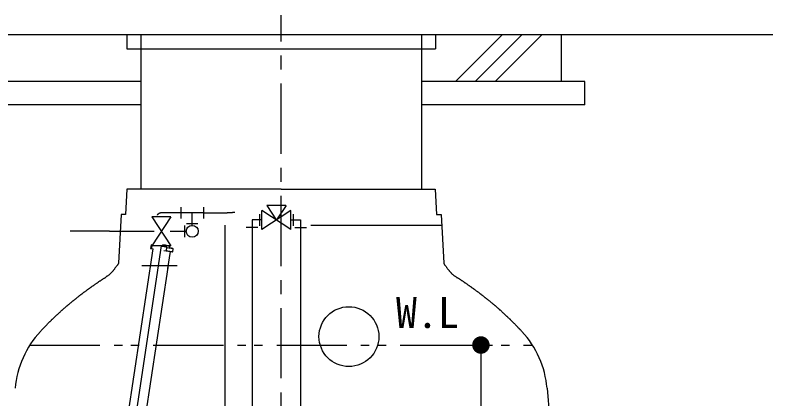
# Model space of a CAD drawing. Units: millimetres, scale not verified. Extents: x -9124 to 8194, y -6791 to 5298.
# Drawn here: x 439 to 2059, y -2671 to -1851 of the extents above; entities that cross this region are included whole.
import ezdxf
from ezdxf.enums import TextEntityAlignment as Align

# ---------------------------------------------------------------- set-up
doc = ezdxf.new("R2010")
doc.units = ezdxf.units.MM
doc.header["$LTSCALE"] = 30
doc.linetypes.add('CHAIN1', pattern=[8, 5, -1, 1, -1])
doc.linetypes.add('DOUBLE_CHAIN1', pattern=[8.8, 5, -1, 0.6, -0.6, 0.6, -1])
for name, color, linetype, lineweight in [('0-2_SEISAKU', 3, 'Continuous', 25), ('0-3_A-PIPE', 2, 'Continuous', 25), ('0-4_W-PIPE', 2, 'Continuous', 25), ('0-6_SUNPO', 7, 'Continuous', 25)]:
    doc.layers.add(name, color=color, linetype=linetype, lineweight=lineweight)
doc.styles.add('MS Gothic', font='')
doc.styles.get('MS Gothic').set_extended_font_data('MS Gothic')

msp = doc.modelspace()

# ---------------------------------------------------------------- linework, layer by layer
at = {"layer": '0-2_SEISAKU', "linetype": 'CHAIN1'}
msp.add_line((1007.47, -3827.49), (1007.47, -1851.44), dxfattribs=at)
at = {"layer": '0-2_SEISAKU'}
for p, q in [((677.67, -2223.36), (674.84, -2277.36)), ((1007.47, -2223.36), (677.67, -2223.36)), ((1007.47, -2223.36), (1337.26, -2223.36)), ((792.97, -2261.59), (792.97, -2286.13)), ((841.35, -2261.59), (841.35, -2286.13)), ((1028.1, -2309.54), (966.24, -2268.58)), ((966.24, -2309.54), (966.24, -2268.58)), ((1017.93, -2258.13), (997.45, -2289.06)), ((771.68, -2282.43), (730.72, -2282.43)), ((730.72, -2282.43), (771.68, -2344.29)), ((771.68, -2282.43), (730.72, -2344.29)), ((817.31, -2300.56), (817.31, -2273.86)), ((841.35, -2273.86), (885.04, -2273.86)), ((960.96, -2276.79), (960.96, -2301.33)), ((1033.38, -2276.79), (1033.38, -2301.33)), ((801.52, -2325.63), (801.52, -2301.09)), ((829.58, -2297.57), (805.04, -2297.57)), ((887.47, -3046.06), (887.47, -2300.06)), ((945.17, -2289.06), (945.17, -3375.36)), ((966.24, -2289.06), (945.17, -2289.06)), ((1028.1, -2289.06), (1049.17, -2289.06)), ((1049.17, -2289.06), (1049.17, -3559.06)), ((1070.89, -2300.06), (1350.94, -2300.06)), ((640.56, -2313.36), (555.97, -2313.36)), ((640.56, -2313.36), (735.83, -2313.36)), ((770.21, -2313.36), (804.51, -2313.36)), ((957.44, -2304.85), (932.9, -2304.85)), ((1036.9, -2304.85), (1061.44, -2304.85)), ((751.2, -2344.29), (579.58, -3475.4)), ((729.44, -2342.43), (728.32, -2349.85)), ((728.32, -2349.85), (729.83, -2350.08)), ((730.96, -2342.66), (729.44, -2342.43)), ((730.96, -2342.66), (729.83, -2350.08)), ((771.68, -2344.29), (730.72, -2344.29)), ((759.7, -2347.02), (759.2, -2346.95)), ((762.06, -2354.97), (763.18, -2347.55)), ((768.99, -2348.99), (769.59, -2345.04)), ((733.37, -2350.62), (552.09, -3545.4)), ((765.37, -2392.84), (770.92, -2356.31)), ((775.86, -2357.06), (776.86, -2350.47)), ((775.9, -2356.25), (775.92, -2356.25)), ((589.66, -3551.1), (765.68, -2390.98)), ((709.16, -2386.36), (785.17, -2386.36)), ((1576.43, -2648.64), (1611.48, -3049.36))]:
    msp.add_line(p, q, dxfattribs=at)
at = {"layer": '0-2_SEISAKU', "linetype": 'DOUBLE_CHAIN1'}
msp.add_line((469.98, -2556.35), (1544.96, -2556.35), dxfattribs=at)
at = {"layer": '0-2_SEISAKU'}
for points in [[(1337.26, -2223.36), (1340.09, -2277.36), (1349.75, -2277.36), (1355.21, -2381.51)], [(1028.1, -2309.54), (1028.1, -2268.58), (966.24, -2309.54)], [(1017.65, -2258.13), (976.69, -2258.13), (997.17, -2289.06)], [(674.84, -2277.36), (665.19, -2277.36), (659.73, -2381.51)], [(742.26, -2278.33), (742.22, -2278.36), (742.18, -2278.4), (742.13, -2278.44), (742.09, -2278.47), (742.04, -2278.51)], [(745.16, -2276.09), (745.02, -2276.19), (744.87, -2276.29), (744.73, -2276.39), (744.59, -2276.49), (744.45, -2276.59), (744.3, -2276.7), (744.16, -2276.8), (744.02, -2276.91), (743.88, -2277.01), (743.74, -2277.12), (743.6, -2277.23), (743.46, -2277.34), (743.42, -2277.38), (743.37, -2277.41), (743.33, -2277.45), (743.29, -2277.49), (743.24, -2277.52), (743.2, -2277.56), (743.15, -2277.59), (743.11, -2277.63), (743.06, -2277.67), (743.02, -2277.7), (742.97, -2277.74), (742.93, -2277.78), (742.88, -2277.81), (742.84, -2277.85), (742.8, -2277.89), (742.75, -2277.92), (742.71, -2277.96), (742.66, -2278), (742.62, -2278.03), (742.57, -2278.07), (742.53, -2278.11), (742.49, -2278.14), (742.44, -2278.18), (742.4, -2278.22), (742.35, -2278.25), (742.31, -2278.29), (742.26, -2278.33)], [(753.73, -2273.6), (753.43, -2273.62), (753.13, -2273.64), (752.84, -2273.67), (752.54, -2273.7), (752.24, -2273.73), (751.95, -2273.76), (751.65, -2273.8), (751.36, -2273.84), (751.07, -2273.88), (750.78, -2273.93), (750.49, -2273.99), (750.2, -2274.04), (749.92, -2274.1), (749.64, -2274.17), (749.35, -2274.24), (749.07, -2274.31), (748.8, -2274.39), (748.52, -2274.48), (748.25, -2274.57), (748.08, -2274.63), (747.92, -2274.68), (747.76, -2274.74), (747.6, -2274.81), (747.44, -2274.87), (747.28, -2274.94), (747.12, -2275.01), (746.97, -2275.08), (746.81, -2275.15), (746.66, -2275.23), (746.5, -2275.3), (746.35, -2275.38), (746.2, -2275.46), (746.05, -2275.55), (745.9, -2275.63), (745.75, -2275.72), (745.6, -2275.81), (745.45, -2275.9), (745.31, -2276), (745.16, -2276.09)], [(763.52, -2273.67), (763.3, -2273.67), (763.08, -2273.66), (762.85, -2273.65), (762.63, -2273.64), (762.41, -2273.64), (762.18, -2273.63), (761.96, -2273.62), (761.73, -2273.62), (761.51, -2273.61), (761.29, -2273.6), (761.06, -2273.6), (760.84, -2273.59), (760.61, -2273.58), (760.38, -2273.58), (760.16, -2273.57), (759.93, -2273.57), (759.71, -2273.56), (759.48, -2273.56), (759.25, -2273.56), (759.02, -2273.55), (758.8, -2273.55), (758.57, -2273.54), (758.34, -2273.54), (758.11, -2273.54), (757.88, -2273.53), (757.65, -2273.53), (757.35, -2273.53), (757.05, -2273.53), (756.75, -2273.53), (756.45, -2273.53), (756.14, -2273.53), (755.84, -2273.53), (755.54, -2273.54), (755.24, -2273.54), (754.94, -2273.55), (754.63, -2273.56), (754.33, -2273.57), (754.03, -2273.59), (753.73, -2273.6)], [(841.35, -2273.86), (768.2, -2273.86), (768.1, -2273.86), (767.99, -2273.85), (767.89, -2273.85), (767.78, -2273.84), (767.68, -2273.84), (767.57, -2273.83), (767.47, -2273.83), (767.37, -2273.83), (767.26, -2273.82), (767.16, -2273.82), (767.05, -2273.81), (766.95, -2273.81), (766.84, -2273.8), (766.74, -2273.8), (766.63, -2273.79), (766.53, -2273.79), (766.43, -2273.79), (766.32, -2273.78), (766.22, -2273.78), (766.11, -2273.77), (766.01, -2273.77), (765.9, -2273.76), (765.8, -2273.76), (765.69, -2273.76), (765.59, -2273.75), (765.48, -2273.75), (765.38, -2273.74), (765.27, -2273.74), (765.17, -2273.74), (765.07, -2273.73), (764.96, -2273.73), (764.86, -2273.72), (764.63, -2273.71), (764.41, -2273.71), (764.19, -2273.7), (763.97, -2273.69), (763.75, -2273.68), (763.52, -2273.67)], [(885.04, -2273.86), (885.77, -2273.83), (886.48, -2273.79), (887.17, -2273.76), (887.84, -2273.73), (888.5, -2273.69), (889.15, -2273.66), (889.78, -2273.63), (890.39, -2273.6), (890.99, -2273.57), (891.58, -2273.54), (892.15, -2273.5), (892.71, -2273.47), (893.25, -2273.45), (893.78, -2273.42), (894.3, -2273.39), (894.8, -2273.36), (895.29, -2273.33), (895.77, -2273.3), (896.24, -2273.28), (896.69, -2273.25), (897.13, -2273.22), (897.56, -2273.2), (897.98, -2273.17), (898.39, -2273.14), (898.79, -2273.12), (899.17, -2273.09), (899.55, -2273.07), (899.91, -2273.04), (900.26, -2273.02), (900.61, -2273), (900.94, -2272.97), (901.27, -2272.95), (901.43, -2272.94), (901.58, -2272.93), (901.73, -2272.92), (901.88, -2272.91), (902.03, -2272.89), (902.17, -2272.88), (902.32, -2272.87)], [(902.32, -2272.87), (902.46, -2272.86), (902.6, -2272.85), (902.74, -2272.84), (902.87, -2272.83), (903.01, -2272.82), (903.14, -2272.81), (903.27, -2272.8), (903.4, -2272.79), (903.52, -2272.78), (903.65, -2272.77), (903.77, -2272.76), (903.89, -2272.75), (904.01, -2272.74), (904.13, -2272.73), (904.25, -2272.72), (904.36, -2272.71), (904.47, -2272.7), (904.58, -2272.69), (904.69, -2272.68), (904.8, -2272.67), (904.91, -2272.66), (905.01, -2272.65), (905.12, -2272.64), (905.22, -2272.63), (905.32, -2272.63), (905.44, -2272.61), (905.56, -2272.6), (905.67, -2272.59), (905.79, -2272.58), (905.9, -2272.57), (906.01, -2272.56), (906.12, -2272.55), (906.23, -2272.54), (906.33, -2272.53), (906.43, -2272.52), (906.54, -2272.51), (906.64, -2272.5), (906.74, -2272.49), (906.84, -2272.48)], [(906.84, -2272.48), (906.93, -2272.47), (907.03, -2272.46), (907.12, -2272.45), (907.22, -2272.44), (907.31, -2272.43), (907.4, -2272.42), (907.49, -2272.41), (907.58, -2272.41), (907.67, -2272.4), (907.76, -2272.39), (907.84, -2272.38), (907.93, -2272.37), (908.02, -2272.36), (908.1, -2272.35), (908.18, -2272.34), (908.27, -2272.34), (908.35, -2272.33), (908.43, -2272.32)], [(729.83, -2350.08), (730.95, -2350.25), (732.37, -2350.46), (733.7, -2350.66)], [(733.49, -2343.05), (732.11, -2342.84), (730.96, -2342.66)], [(763.18, -2347.55), (763.15, -2347.55), (762.81, -2347.5), (762.11, -2347.39), (761.07, -2347.23), (753.28, -2346.05)], [(756.74, -2354.16), (761.4, -2354.87), (761.9, -2354.94), (762.06, -2354.97)], [(762.06, -2354.97), (764.46, -2355.33), (766.84, -2355.69), (769, -2356.02), (770.91, -2356.31), (772.54, -2356.56), (773.87, -2356.76), (774.87, -2356.91), (775.53, -2357.01), (775.83, -2357.06), (775.86, -2357.06)], [(659.73, -2381.51), (659.57, -2381.75), (658.9, -2382.78), (658.55, -2383.29), (658.11, -2383.95), (657.63, -2384.66), (657.1, -2385.43), (656.54, -2386.23), (655.95, -2387.07), (655.33, -2387.93), (654.69, -2388.82), (654.04, -2389.71), (653.38, -2390.62), (652.71, -2391.52), (652.04, -2392.42), (651.38, -2393.3), (650.74, -2394.16), (650.1, -2394.99), (649.49, -2395.79), (648.91, -2396.54), (648.35, -2397.25), (647.84, -2397.89), (647.6, -2398.19), (646.72, -2399.24), (645.95, -2400.14), (645.26, -2400.91), (644.62, -2401.59), (644.01, -2402.2), (643.4, -2402.78), (642.76, -2403.35), (642.08, -2403.94), (641.32, -2404.59), (640.96, -2404.9), (640.24, -2405.51), (639.44, -2406.16), (638.58, -2406.82), (637.69, -2407.5), (636.78, -2408.19), (635.87, -2408.86), (634.98, -2409.51)], [(1355.21, -2381.51), (1355.37, -2381.75), (1356.04, -2382.78), (1356.38, -2383.29), (1356.82, -2383.95), (1357.31, -2384.66), (1357.84, -2385.43), (1358.4, -2386.23), (1358.99, -2387.07), (1359.61, -2387.93), (1360.25, -2388.82), (1360.9, -2389.71), (1361.56, -2390.62), (1362.23, -2391.52), (1362.89, -2392.42), (1363.55, -2393.3), (1364.2, -2394.16), (1364.83, -2394.99), (1365.45, -2395.79), (1366.03, -2396.54), (1366.59, -2397.25), (1367.1, -2397.89), (1367.34, -2398.19), (1368.21, -2399.24), (1368.98, -2400.14), (1369.68, -2400.91), (1370.32, -2401.59), (1370.93, -2402.2), (1371.54, -2402.78), (1372.18, -2403.35), (1372.86, -2403.94), (1373.61, -2404.59), (1373.97, -2404.9), (1374.7, -2405.51), (1375.5, -2406.16), (1376.36, -2406.82), (1377.25, -2407.5), (1378.16, -2408.19), (1379.07, -2408.86), (1379.96, -2409.51)], [(604.4, -2430.13), (605.27, -2429.52), (606.16, -2428.9), (607.07, -2428.27), (607.99, -2427.63), (608.91, -2426.99), (609.84, -2426.35), (610.76, -2425.71), (611.67, -2425.08), (612.57, -2424.46), (613.45, -2423.85), (614.31, -2423.26), (615.14, -2422.69), (615.94, -2422.15), (616.7, -2421.63), (617.42, -2421.14), (617.86, -2420.84), (618.91, -2420.13), (619.88, -2419.48), (620.78, -2418.88), (621.61, -2418.32), (622.41, -2417.8), (623.17, -2417.3), (623.91, -2416.82), (624.64, -2416.34), (625.38, -2415.87), (626.14, -2415.39), (626.94, -2414.88), (627.78, -2414.35), (628.67, -2413.79), (629.35, -2413.37), (630.12, -2412.89), (630.94, -2412.38), (631.6, -2411.97)], [(634.98, -2409.51), (634.13, -2410.13), (633.33, -2410.7), (632.62, -2411.22), (632, -2411.68), (631.6, -2411.97)], [(1379.96, -2409.51), (1380.81, -2410.13), (1381.6, -2410.7), (1382.32, -2411.22), (1382.94, -2411.68), (1383.34, -2411.97)], [(1410.54, -2430.13), (1409.67, -2429.52), (1408.78, -2428.9), (1407.87, -2428.27), (1406.95, -2427.63), (1406.02, -2426.99), (1405.1, -2426.35), (1404.18, -2425.71), (1403.26, -2425.08), (1402.37, -2424.46), (1401.48, -2423.85), (1400.63, -2423.26), (1399.8, -2422.69), (1399, -2422.15), (1398.24, -2421.63), (1397.52, -2421.14), (1397.08, -2420.84), (1396.02, -2420.13), (1395.06, -2419.48), (1394.16, -2418.88), (1393.32, -2418.32), (1392.53, -2417.8), (1391.77, -2417.3), (1391.03, -2416.82), (1390.3, -2416.34), (1389.55, -2415.87), (1388.79, -2415.39), (1388, -2414.88), (1387.16, -2414.35), (1386.26, -2413.79), (1385.59, -2413.37), (1384.82, -2412.89), (1384, -2412.38), (1383.34, -2411.97)], [(575.63, -2451.36), (576.45, -2450.72), (577.19, -2450.14), (577.71, -2449.74), (578.59, -2449.05), (579.13, -2448.63), (579.68, -2448.21), (580.61, -2447.51), (581.23, -2447.04), (581.81, -2446.6), (582.47, -2446.1), (583.21, -2445.55), (584.01, -2444.94), (584.85, -2444.31), (585.73, -2443.65), (586.62, -2442.98), (587.53, -2442.3), (588.42, -2441.63), (589.3, -2440.97), (590.14, -2440.34), (590.93, -2439.75), (591.67, -2439.2), (591.93, -2439.01), (592.83, -2438.34), (593.56, -2437.8), (594.19, -2437.33), (594.79, -2436.9), (595.4, -2436.45), (596.08, -2435.96), (596.91, -2435.37), (597.93, -2434.65), (599.22, -2433.75), (599.24, -2433.73), (599.84, -2433.31), (600.49, -2432.86), (601.2, -2432.36), (601.94, -2431.84), (602.73, -2431.29), (603.55, -2430.72), (604.4, -2430.13)], [(1439.31, -2451.36), (1438.49, -2450.72), (1437.75, -2450.14), (1437.23, -2449.74), (1436.34, -2449.05), (1435.81, -2448.63), (1435.26, -2448.21), (1434.32, -2447.51), (1433.71, -2447.04), (1433.13, -2446.6), (1432.46, -2446.1), (1431.73, -2445.55), (1430.93, -2444.94), (1430.09, -2444.31), (1429.21, -2443.65), (1428.31, -2442.98), (1427.41, -2442.3), (1426.52, -2441.63), (1425.64, -2440.97), (1424.8, -2440.34), (1424, -2439.75), (1423.27, -2439.2), (1423.01, -2439.01), (1422.11, -2438.34), (1421.38, -2437.8), (1420.74, -2437.33), (1420.15, -2436.9), (1419.54, -2436.45), (1418.85, -2435.96), (1418.03, -2435.37), (1417, -2434.65), (1415.72, -2433.75), (1415.7, -2433.73), (1415.1, -2433.31), (1414.44, -2432.86), (1413.74, -2432.36), (1413, -2431.84), (1412.21, -2431.29), (1411.39, -2430.72), (1410.54, -2430.13)], [(547.7, -2474), (548.38, -2473.41), (549.03, -2472.85), (549.68, -2472.3), (550.33, -2471.76), (550.98, -2471.21), (551.66, -2470.64), (552.37, -2470.05), (553.04, -2469.49), (553.82, -2468.84), (554.63, -2468.16), (555.47, -2467.47), (556.33, -2466.78), (557.2, -2466.07), (558.06, -2465.37), (558.92, -2464.68), (559.76, -2464.01), (560.57, -2463.36), (561.34, -2462.73), (562.08, -2462.15), (562.76, -2461.6), (563.38, -2461.1), (563.93, -2460.65), (563.97, -2460.62), (565.26, -2459.57), (566.03, -2458.95), (566.55, -2458.53), (567.1, -2458.08), (567.35, -2457.88), (568.05, -2457.31), (568.71, -2456.79), (569.43, -2456.21), (570.35, -2455.49), (570.76, -2455.16), (571.42, -2454.65), (572.17, -2454.06), (573, -2453.41), (573.87, -2452.73), (574.76, -2452.04), (575.63, -2451.36)], [(1467.24, -2474), (1466.56, -2473.41), (1465.9, -2472.85), (1465.26, -2472.3), (1464.61, -2471.76), (1463.96, -2471.21), (1463.28, -2470.64), (1462.57, -2470.05), (1461.9, -2469.49), (1461.12, -2468.84), (1460.3, -2468.16), (1459.46, -2467.47), (1458.61, -2466.78), (1457.74, -2466.07), (1456.88, -2465.37), (1456.02, -2464.68), (1455.18, -2464.01), (1454.37, -2463.36), (1453.59, -2462.73), (1452.86, -2462.15), (1452.18, -2461.6), (1451.56, -2461.1), (1451.01, -2460.65), (1450.97, -2460.62), (1449.68, -2459.57), (1448.91, -2458.95), (1448.39, -2458.53), (1447.84, -2458.08), (1447.59, -2457.88), (1446.88, -2457.31), (1446.23, -2456.79), (1445.51, -2456.21), (1444.59, -2455.49), (1444.17, -2455.16), (1443.52, -2454.65), (1442.77, -2454.06), (1441.94, -2453.41), (1441.07, -2452.73), (1440.18, -2452.04), (1439.31, -2451.36)], [(518.31, -2500.82), (518.97, -2500.18), (519.7, -2499.49), (520.51, -2498.73), (521.42, -2497.87), (522.46, -2496.9), (522.59, -2496.78), (523.15, -2496.26), (523.76, -2495.7), (524.39, -2495.11), (525.07, -2494.48), (525.77, -2493.84), (526.49, -2493.17), (527.24, -2492.48), (528.02, -2491.77), (528.8, -2491.04), (529.61, -2490.31), (530.42, -2489.56), (531.24, -2488.81), (532.07, -2488.05), (532.9, -2487.29), (533.73, -2486.53), (534.56, -2485.78), (535.38, -2485.03), (536.19, -2484.3), (536.98, -2483.57), (537.76, -2482.86), (538.52, -2482.17), (539.26, -2481.5), (539.98, -2480.86), (540.66, -2480.24), (541.32, -2479.65), (541.94, -2479.09), (542.52, -2478.57), (543.57, -2477.63), (544.53, -2476.78), (545.41, -2476), (546.22, -2475.28), (546.98, -2474.62), (547.7, -2474)], [(1496.62, -2500.82), (1495.96, -2500.18), (1495.24, -2499.49), (1494.43, -2498.73), (1493.51, -2497.87), (1492.48, -2496.9), (1492.35, -2496.78), (1491.78, -2496.26), (1491.18, -2495.7), (1490.54, -2495.11), (1489.87, -2494.48), (1489.17, -2493.84), (1488.44, -2493.17), (1487.69, -2492.48), (1486.92, -2491.77), (1486.13, -2491.04), (1485.33, -2490.31), (1484.52, -2489.56), (1483.69, -2488.81), (1482.87, -2488.05), (1482.04, -2487.29), (1481.21, -2486.53), (1480.38, -2485.78), (1479.56, -2485.03), (1478.75, -2484.3), (1477.96, -2483.57), (1477.18, -2482.86), (1476.41, -2482.17), (1475.68, -2481.5), (1474.96, -2480.86), (1474.28, -2480.24), (1473.62, -2479.65), (1473, -2479.09), (1472.42, -2478.57), (1471.37, -2477.63), (1470.41, -2476.78), (1469.53, -2476), (1468.71, -2475.28), (1467.96, -2474.62), (1467.24, -2474)], [(492.52, -2527.32), (492.74, -2527.08), (493.31, -2526.46), (494.11, -2525.6), (495.01, -2524.64), (495.88, -2523.71), (496.34, -2523.22), (496.91, -2522.61), (497.36, -2522.13), (497.82, -2521.64), (498.44, -2520.99), (499.34, -2520.05), (500.32, -2519.05), (500.81, -2518.55), (501.35, -2517.99), (501.95, -2517.37), (502.59, -2516.71), (503.27, -2516.01), (503.98, -2515.28), (504.72, -2514.52), (505.48, -2513.74), (506.26, -2512.94), (507.04, -2512.14), (507.83, -2511.33), (508.62, -2510.53), (509.39, -2509.74), (510.16, -2508.96), (510.9, -2508.21), (511.61, -2507.49), (512.3, -2506.8), (512.94, -2506.15), (513.18, -2505.92), (513.98, -2505.11), (514.7, -2504.39), (515.35, -2503.74), (515.96, -2503.13), (516.54, -2502.55), (517.12, -2501.98), (517.7, -2501.41), (518.31, -2500.82)], [(1522.42, -2527.32), (1522.2, -2527.08), (1521.63, -2526.46), (1520.83, -2525.6), (1519.93, -2524.64), (1519.06, -2523.71), (1518.6, -2523.22), (1518.03, -2522.61), (1517.58, -2522.13), (1517.12, -2521.64), (1516.5, -2520.99), (1515.59, -2520.05), (1514.62, -2519.05), (1514.13, -2518.55), (1513.59, -2517.99), (1512.99, -2517.37), (1512.35, -2516.71), (1511.67, -2516.01), (1510.96, -2515.28), (1510.22, -2514.52), (1509.46, -2513.74), (1508.68, -2512.94), (1507.89, -2512.14), (1507.11, -2511.33), (1506.32, -2510.53), (1505.54, -2509.74), (1504.78, -2508.96), (1504.04, -2508.21), (1503.32, -2507.49), (1502.64, -2506.8), (1502, -2506.15), (1501.76, -2505.92), (1500.96, -2505.11), (1500.24, -2504.39), (1499.59, -2503.74), (1498.98, -2503.13), (1498.39, -2502.55), (1497.82, -2501.98), (1497.24, -2501.41), (1496.62, -2500.82)]]:
    msp.add_lwpolyline(points, dxfattribs=at)
for centre, radius in [((817.31, -2313.36), 12.8), ((1152.47, -2538.36), 64)]:
    msp.add_circle(centre, radius, dxfattribs=at)
for centre, start, end in [((641.74, -2666.42), 137.00948, 175), ((1373.2, -2666.42), 5, 42.99053)]:
    msp.add_arc(centre, 204, start, end, dxfattribs=at)
for centre, major_axis, start_param, end_param in [((753.86, -2342.09), (-15.74, 2.95), 1.5725786, 4.7109635), ((753.26, -2346.05), (-15.74, 2.95), 2.2492946, 3.1415927), ((753.26, -2346.05), (-23.6, 4.42), 2.0025738, 3.9828397)]:
    msp.add_ellipse(centre, major_axis=major_axis, ratio=0.005165, start_param=start_param, end_param=end_param, dxfattribs=at)
at = {"layer": '0-4_W-PIPE'}
for p, q in [((2059.35, -1893.36), (-368.14, -1893.36)), ((1337.47, -1893.36), (677.47, -1893.36)), ((677.47, -1893.36), (677.47, -1923.36)), ((707.47, -1893.36), (707.47, -2223.36)), ((1307.47, -1893.36), (1307.47, -2223.36)), ((1337.47, -1893.36), (1337.47, -1923.36)), ((1380.23, -1993.36), (1480.23, -1893.36)), ((1422.65, -1993.36), (1522.65, -1893.36)), ((1465.08, -1993.36), (1565.08, -1893.36)), ((1607.47, -1993.36), (1607.47, -1893.36)), ((677.47, -1923.36), (1337.47, -1923.36)), ((707.47, -1993.36), (357.47, -1993.36)), ((1657.47, -1993.36), (1307.47, -1993.36)), ((1657.47, -2043.36), (1657.47, -1993.36)), ((707.47, -2043.36), (357.47, -2043.36)), ((1657.47, -2043.36), (1307.47, -2043.36))]:
    msp.add_line(p, q, dxfattribs=at)
at = {"layer": '0-6_SUNPO', "color": 4}
for p, q in [((1380.84, -2556.35), (1434.87, -2556.35)), ((1434.87, -2556.35), (1434.87, -3741.36))]:
    msp.add_line(p, q, dxfattribs=at)
at = {"layer": '0-6_SUNPO'}
for points in [[(1421.61, -2543.1), (1434.87, -2556.35), (1419.28, -2545.94)], [(1424.45, -2540.76), (1434.87, -2556.35), (1421.61, -2543.1)], [(1427.69, -2539.03), (1434.87, -2556.35), (1424.45, -2540.76)], [(1431.21, -2537.96), (1434.87, -2556.35), (1427.69, -2539.03)], [(1434.87, -2537.6), (1434.87, -2556.35), (1431.21, -2537.96)], [(1438.52, -2537.96), (1434.87, -2556.35), (1434.87, -2537.6)], [(1442.04, -2539.03), (1434.87, -2556.35), (1438.52, -2537.96)], [(1445.28, -2540.76), (1434.87, -2556.35), (1442.04, -2539.03)], [(1448.12, -2543.1), (1434.87, -2556.35), (1445.28, -2540.76)], [(1450.46, -2545.94), (1434.87, -2556.35), (1448.12, -2543.1)], [(1416.48, -2552.7), (1434.87, -2556.35), (1416.12, -2556.35)], [(1416.12, -2556.35), (1434.87, -2556.35), (1416.48, -2560.01)], [(1417.54, -2549.18), (1434.87, -2556.35), (1416.48, -2552.7)], [(1416.48, -2560.01), (1434.87, -2556.35), (1417.54, -2563.53)], [(1419.28, -2545.94), (1434.87, -2556.35), (1417.54, -2549.18)], [(1417.54, -2563.53), (1434.87, -2556.35), (1419.28, -2566.77)], [(1419.28, -2566.77), (1434.87, -2556.35), (1421.61, -2569.61)], [(1421.61, -2569.61), (1434.87, -2556.35), (1424.45, -2571.94)], [(1424.45, -2571.94), (1434.87, -2556.35), (1427.69, -2573.68)], [(1427.69, -2573.68), (1434.87, -2556.35), (1431.21, -2574.74)], [(1431.21, -2574.74), (1434.87, -2556.35), (1434.87, -2575.1)], [(1452.19, -2549.18), (1434.87, -2556.35), (1450.46, -2545.94)], [(1453.26, -2552.7), (1434.87, -2556.35), (1452.19, -2549.18)], [(1453.62, -2556.35), (1434.87, -2556.35), (1453.26, -2552.7)], [(1434.87, -2575.1), (1434.87, -2556.35), (1438.52, -2574.74)], [(1438.52, -2574.74), (1434.87, -2556.35), (1442.04, -2573.68)], [(1442.04, -2573.68), (1434.87, -2556.35), (1445.28, -2571.94)], [(1445.28, -2571.94), (1434.87, -2556.35), (1448.12, -2569.61)], [(1448.12, -2569.61), (1434.87, -2556.35), (1450.46, -2566.77)], [(1450.46, -2566.77), (1434.87, -2556.35), (1452.19, -2563.53)], [(1452.19, -2563.53), (1434.87, -2556.35), (1453.26, -2560.01)], [(1453.26, -2560.01), (1434.87, -2556.35), (1453.62, -2556.35)]]:
    msp.add_solid(points, dxfattribs=at)

# ---------------------------------------------------------------- texts
at = {"layer": '0-3_A-PIPE', "color": 4, "style": 'MS Gothic'}
msp.add_text('W.L', height=65.98, dxfattribs=at).set_placement((1253.15, -2539.71), align=Align.BOTTOM_LEFT)

doc.saveas('drawing.dxf')
